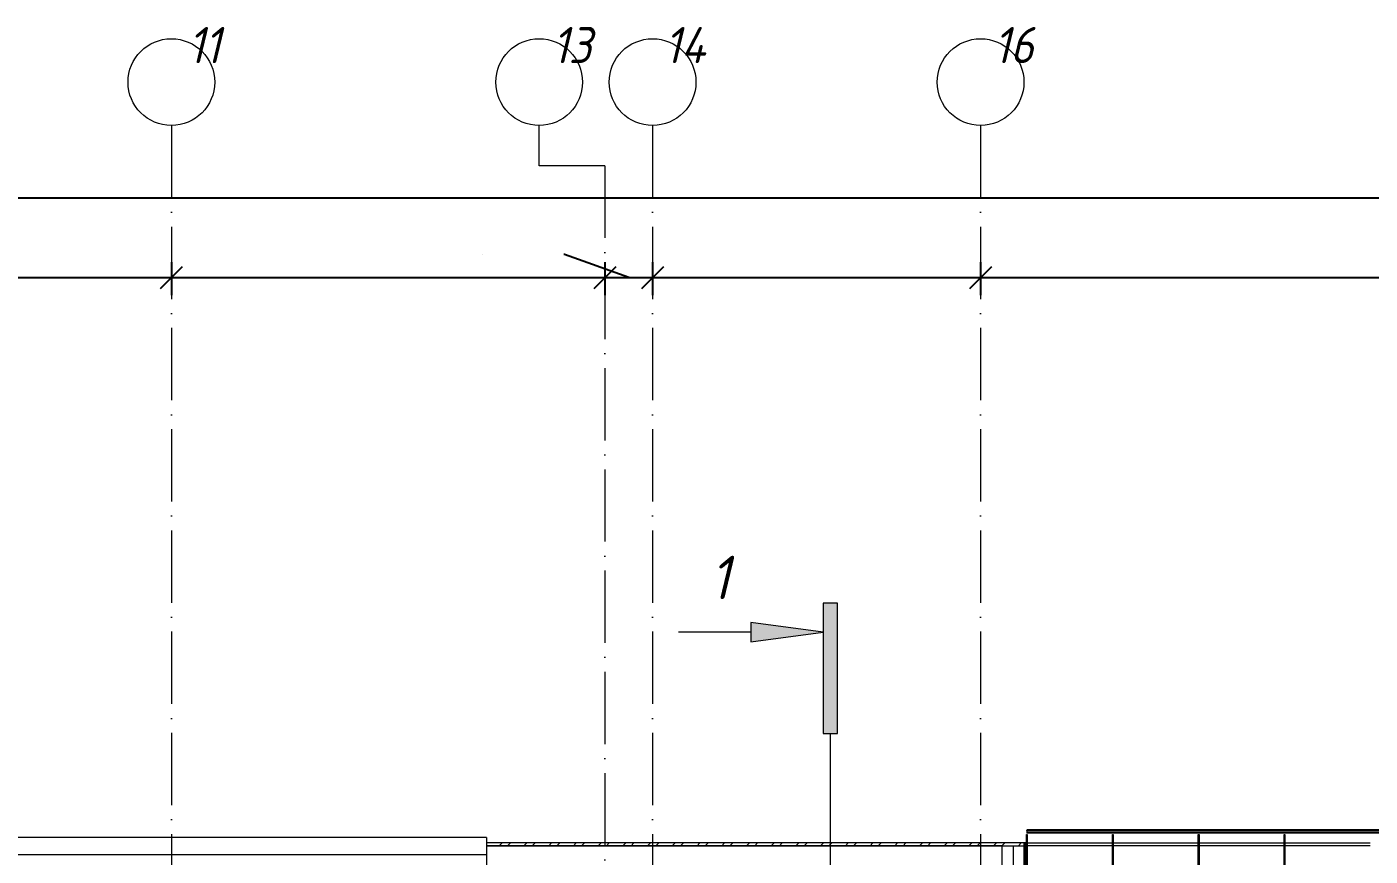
# Model space of a CAD drawing. Header units: millimetres. Extents: x -401725 to 250493, y 305116 to 802890.
# Drawn here: x 1291 to 10587, y 407744 to 413480 of the extents above; entities that cross this region are included whole.
import ezdxf

# ---------------------------------------------------------------- set-up
doc = ezdxf.new("R2010")
doc.units = ezdxf.units.MM
doc.linetypes.add('50_200_ШТРИХ_1Т_ш5_п1_п1_', pattern=[700, 500, -100, 0, -100])
for name, color, linetype, lineweight in [('A-____-____-DIMS', 7, 'Continuous', 9), ('A-GENM-____-MCUT', 7, 'Continuous', 25), ('A-GENM-____-OTLN', 7, 'Continuous', 9), ('A-GLAZ-____-OTLN', 7, 'Continuous', 9), ('A-WALL-____-MCUT', 7, 'Continuous', 13), ('A-WALL-____-MCUT-1', 7, 'Continuous', 9), ('A-WALL-____-OTLN', 7, 'Continuous', 9), ('A-WALL-____-PATT-1', 7, 'Continuous', 9), ('A-WALL-FNSH-MCUT-1', 7, 'Continuous', 9), ('G-____-____-SYMB', 7, 'Continuous', 9), ('S-GRID-____-IDEN', 7, 'Continuous', 9), ('S-GRID-____-OTLN', 7, 'Continuous', 9), ('S-GRID-____-OTLN-1', 7, '50_200_ШТРИХ_1Т_ш5_п1_п1_', 9)]:
    doc.layers.add(name, color=color, linetype=linetype, lineweight=lineweight)
doc.layers.add('G-____-____-SYMB-1', color=9, linetype='Continuous', lineweight=9, true_color=0x808080)
doc.styles.add('ISOCPEUR_I', font='isocpeui.ttf', dxfattribs={"width": 0.9, "height": 2.5})
doc.styles.add('ISOCPEUR_I_10', font='isocpeui.ttf', dxfattribs={"width": 0.9, "height": 180})
doc.styles.add('ISOCPEUR_I_9', font='isocpeui.ttf', dxfattribs={"width": 0.9, "height": 250})
doc.dimstyles.new('ISO-2_5_0_9К_БОЛЬШОЙ_ОСИ', dxfattribs={"dimscale": 304.8, "dimtxt": 248.995294, "dimasz": 0.492126, "dimexe": 0.393701, "dimexo": 0, "dimgap": 0, "dimtad": 1, "dimdec": 0, "dimzin": 0, "dimdsep": 46, "dimtxsty": 'ISOCPEUR_I', "dimblk1": 'OBLIQUE', "dimblk2": 'OBLIQUE', "dimsah": 1, "dimcen": 0.09, "dimdle": 0.393701, "dimazin": 0, "dimtfac": 1, "dimtdec": 4, "dimtix": 1, "dimtmove": 0, "dimatfit": 3, "dimfxl": 1, "dimtvp": 1, "dimtolj": 1, "dimtzin": 0, "dimarcsym": 2})
doc.dimstyles.new('ISO-2_5_0_9К_БОЛЬШОЙ_ОСИ_1', dxfattribs={"dimscale": 304.8, "dimtxt": 248.995294, "dimasz": 0.492126, "dimexe": 0.393701, "dimexo": 0, "dimgap": 0, "dimtad": 1, "dimdec": 0, "dimzin": 0, "dimdsep": 46, "dimtxsty": 'ISOCPEUR_I', "dimblk1": 'OBLIQUE', "dimblk2": 'OBLIQUE', "dimsah": 1, "dimcen": 0.09, "dimdle": 0.393701, "dimazin": 0, "dimtfac": 1, "dimtdec": 4, "dimtix": 1, "dimtmove": 1, "dimatfit": 3, "dimfxl": 1, "dimtvp": 1, "dimtolj": 1, "dimtzin": 0, "dimarcsym": 2})
doc.dimstyles.new('ISO-2_5_0_9К_БОЛЬШОЙ_ОСИ_2', dxfattribs={"dimscale": 304.8, "dimtxt": 248.995294, "dimasz": 0.492126, "dimexe": 0.393701, "dimexo": 0, "dimgap": 0, "dimtad": 1, "dimdec": 0, "dimzin": 0, "dimdsep": 46, "dimtxsty": 'ISOCPEUR_I_9', "dimblk1": 'OBLIQUE', "dimblk2": 'OBLIQUE', "dimsah": 1, "dimcen": 0.09, "dimdle": 0.393701, "dimazin": 0, "dimtfac": 1, "dimtdec": 4, "dimtix": 1, "dimtmove": 2, "dimatfit": 3, "dimfxl": 1, "dimtvp": 1, "dimtolj": 1, "dimtzin": 0, "dimarcsym": 2})

# ---------------------------------------------------------------- blocks, each defined once
blk = doc.blocks.new('141_Фартук_СКБ - 141_Фартук_СКБ_вентфасад-30031396-АР1_План отверстий 2 этажа в осях 1-64_Ю-ЯЯ')
at = {"layer": 'A-GENM-____-MCUT'}
for p, q in [((26160, -29), (0, -29)), ((0, -30), (26160, -30)), ((26160, -30), (26160, -29))]:
    blk.add_line(p, q, dxfattribs=at)
at = {"layer": 'A-GENM-____-OTLN'}
for p, q in [((0, -11.2), (26160, -11.2)), ((0, -11.5), (26160, -11.5)), ((26160, -11.5), (26160, -11.2)), ((26160, -29), (26160, -11.5))]:
    blk.add_line(p, q, dxfattribs=at)
blk = doc.blocks.new('Элемент крепления - Пластина-30015157-АР1_План отверстий 2 этажа в осях 1-64_Ю-ЯЯ')
at = {"layer": 'A-GENM-____-OTLN'}
for p, q in [((25651.1, 85294), (25651.1, 85988)), ((25651.1, 85988), (25656.1, 85988)), ((25656.1, 85988), (25656.1, 85294)), ((25656.1, 85294), (25651.1, 85294))]:
    blk.add_line(p, q, dxfattribs=at)
blk = doc.blocks.new('Отлив_СКБ - Отлив витража_120_НВФ-31886523-АР1_План отверстий 2 этажа в осях 1-64_Ю-ЯЯ')
at = {"layer": 'A-GLAZ-____-OTLN'}
for p, q in [((9500, 120), (0, 120)), ((9500, 120), (9500, 83)), ((0, 2), (9500, 2)), ((9500, 0), (0, 0))]:
    blk.add_line(p, q, dxfattribs=at)
blk = doc.blocks.new('Ось сетки - Круг_Ø6_00__ISO-2_5_0_9K_-25732049-АР1_План отверстий 2 этажа в осях 1-64_Ю-ЯЯ')
at = {"layer": 'S-GRID-____-IDEN'}
blk.add_circle((0, 0), 3, dxfattribs=at)
blk = doc.blocks.new('Разрез - Заголовок разреза-10218885-АР1_План отверстий 2 этажа в осях 1-64_Ю-ЯЯ')
at = {"layer": 'G-____-____-SYMB'}
for points in [[(0, 0.5), (0, -0.5), (-9, -0.5), (-9, 0.5)], [(-6.342, -5.5), (-7.658, -5.5), (-7, -0.5)]]:
    blk.add_hatch(color=256, dxfattribs=at).paths.add_polyline_path(points, flags=0)
for p, q in [((0, 0.5), (-9, 0.5)), ((-9, 0.5), (-9, -0.5)), ((0, -0.5), (0, 0.5)), ((-9, -0.5), (0, -0.5)), ((-7, -0.5), (-7.658, -5.5)), ((-6.342, -5.5), (-7, -0.5)), ((-7.658, -5.5), (-6.342, -5.5)), ((-7, -5.5), (-7, -10.5))]:
    blk.add_line(p, q, dxfattribs=at)
blk = doc.blocks.new('_Oblique')
at = {"color": 0, "linetype": 'ByBlock', "lineweight": -2}
blk.add_line((-0.5, -0.5), (0.5, 0.5), dxfattribs=at)
blk = doc.blocks.new('*D8858')
at = {"layer": 'A-____-____-DIMS', "color": 0, "lineweight": -2, "transparency": 16777216}
for p, q in [((-2409.1, 411851.2), (-2409.1, 411625.1)), ((2290.9, 411851.2), (2290.9, 411625.1)), ((-2529.1, 411745.1), (2410.9, 411745.1))]:
    blk.add_line(p, q, dxfattribs=at)
at = {"layer": 'Defpoints', "color": 0, "transparency": 16777216}
for p in [(-2409.1, 411851.2), (2290.9, 411851.2), (2290.9, 411745.1)]:
    blk.add_point(p, dxfattribs=at)
at = {"layer": 'A-____-____-DIMS', "color": 0, "lineweight": -2, "transparency": 16777216, "xscale": 150, "yscale": 150, "zscale": 150, "rotation": 180}
blk.add_blockref('_Oblique', (-2409.1, 411745.1), dxfattribs=at)
at = {"layer": 'A-____-____-DIMS', "color": 0, "lineweight": -2, "transparency": 16777216, "xscale": 150, "yscale": 150, "zscale": 150}
blk.add_blockref('_Oblique', (2290.9, 411745.1), dxfattribs=at)
at = {"layer": 'A-____-____-DIMS', "color": 0, "transparency": 16777216, "insert": (-59.1, 411746.4), "char_height": 2.5, "width": 781.462, "attachment_point": 5, "style": 'ISOCPEUR_I'}
blk.add_mtext('\\A1;4700', dxfattribs=at)
blk = doc.blocks.new('*D8859')
at = {"layer": 'A-____-____-DIMS', "color": 0, "lineweight": -2, "transparency": 16777216}
for p, q in [((2290.9, 411851.2), (2290.9, 411625.1)), ((5290.9, 411851.2), (5290.9, 411625.1)), ((2170.9, 411745.1), (5410.9, 411745.1))]:
    blk.add_line(p, q, dxfattribs=at)
at = {"layer": 'Defpoints', "color": 0, "transparency": 16777216}
for p in [(2290.9, 411851.2), (5290.9, 411851.2), (5290.9, 411745.1)]:
    blk.add_point(p, dxfattribs=at)
at = {"layer": 'A-____-____-DIMS', "color": 0, "lineweight": -2, "transparency": 16777216, "xscale": 150, "yscale": 150, "zscale": 150, "rotation": 180}
blk.add_blockref('_Oblique', (2290.9, 411745.1), dxfattribs=at)
at = {"layer": 'A-____-____-DIMS', "color": 0, "lineweight": -2, "transparency": 16777216, "xscale": 150, "yscale": 150, "zscale": 150}
blk.add_blockref('_Oblique', (5290.9, 411745.1), dxfattribs=at)
at = {"layer": 'A-____-____-DIMS', "color": 0, "transparency": 16777216, "insert": (3790.9, 411746.4), "char_height": 2.5, "width": 758.478, "attachment_point": 5, "style": 'ISOCPEUR_I'}
blk.add_mtext('\\A1;3000', dxfattribs=at)
blk = doc.blocks.new('*D8860')
at = {"layer": 'A-____-____-DIMS', "color": 0, "lineweight": -2, "transparency": 16777216}
for p, q in [((5011.5, 411905.1), (5006.8, 411905.1)), ((5455.9, 411745.1), (5011.5, 411905.1)), ((5290.9, 411851.2), (5290.9, 411625.1)), ((5620.9, 411851.2), (5620.9, 411625.1)), ((5170.9, 411745.1), (5740.9, 411745.1))]:
    blk.add_line(p, q, dxfattribs=at)
at = {"layer": 'Defpoints', "color": 0, "transparency": 16777216}
for p in [(5290.9, 411851.2), (5620.9, 411851.2), (5620.9, 411745.1)]:
    blk.add_point(p, dxfattribs=at)
at = {"layer": 'A-____-____-DIMS', "color": 0, "lineweight": -2, "transparency": 16777216, "xscale": 150, "yscale": 150, "zscale": 150, "rotation": 180}
blk.add_blockref('_Oblique', (5290.9, 411745.1), dxfattribs=at)
at = {"layer": 'A-____-____-DIMS', "color": 0, "lineweight": -2, "transparency": 16777216, "xscale": 150, "yscale": 150, "zscale": 150}
blk.add_blockref('_Oblique', (5620.9, 411745.1), dxfattribs=at)
at = {"layer": 'A-____-____-DIMS', "color": 0, "transparency": 16777216, "insert": (4442.7, 411908.4), "char_height": 2.5, "width": 568.858, "attachment_point": 1, "line_spacing_factor": 1.149209, "style": 'ISOCPEUR_I'}
blk.add_mtext('\\A1;330', dxfattribs=at)
blk = doc.blocks.new('*D8861')
at = {"layer": 'A-____-____-DIMS', "color": 0, "lineweight": -2, "transparency": 16777216}
for p, q in [((5620.9, 411851.2), (5620.9, 411625.1)), ((7890.9, 411851.2), (7890.9, 411625.1)), ((5500.9, 411745.1), (8010.9, 411745.1))]:
    blk.add_line(p, q, dxfattribs=at)
at = {"layer": 'Defpoints', "color": 0, "transparency": 16777216}
for p in [(5620.9, 411851.2), (7890.9, 411851.2), (7890.9, 411745.1)]:
    blk.add_point(p, dxfattribs=at)
at = {"layer": 'A-____-____-DIMS', "color": 0, "lineweight": -2, "transparency": 16777216, "xscale": 150, "yscale": 150, "zscale": 150, "rotation": 180}
blk.add_blockref('_Oblique', (5620.9, 411745.1), dxfattribs=at)
at = {"layer": 'A-____-____-DIMS', "color": 0, "lineweight": -2, "transparency": 16777216, "xscale": 150, "yscale": 150, "zscale": 150}
blk.add_blockref('_Oblique', (7890.9, 411745.1), dxfattribs=at)
at = {"layer": 'A-____-____-DIMS', "color": 0, "transparency": 16777216, "insert": (6755.9, 411746.4), "char_height": 2.5, "width": 758.478, "attachment_point": 5, "style": 'ISOCPEUR_I'}
blk.add_mtext('\\A1;2270', dxfattribs=at)
blk = doc.blocks.new('*D8862')
at = {"layer": 'A-____-____-DIMS', "color": 0, "lineweight": -2, "transparency": 16777216}
for p, q in [((7890.9, 411851.2), (7890.9, 411625.1)), ((11290.9, 411851.2), (11290.9, 411625.1)), ((7770.9, 411745.1), (11410.9, 411745.1))]:
    blk.add_line(p, q, dxfattribs=at)
at = {"layer": 'Defpoints', "color": 0, "transparency": 16777216}
for p in [(7890.9, 411851.2), (11290.9, 411851.2), (11290.9, 411745.1)]:
    blk.add_point(p, dxfattribs=at)
at = {"layer": 'A-____-____-DIMS', "color": 0, "lineweight": -2, "transparency": 16777216, "xscale": 150, "yscale": 150, "zscale": 150, "rotation": 180}
blk.add_blockref('_Oblique', (7890.9, 411745.1), dxfattribs=at)
at = {"layer": 'A-____-____-DIMS', "color": 0, "lineweight": -2, "transparency": 16777216, "xscale": 150, "yscale": 150, "zscale": 150}
blk.add_blockref('_Oblique', (11290.9, 411745.1), dxfattribs=at)
at = {"layer": 'A-____-____-DIMS', "color": 0, "transparency": 16777216, "insert": (9590.9, 411746.4), "char_height": 2.5, "width": 781.462, "attachment_point": 5, "style": 'ISOCPEUR_I'}
blk.add_mtext('\\A1;3400', dxfattribs=at)
blk = doc.blocks.new('*D8979')
at = {"layer": 'A-____-____-DIMS', "color": 0, "lineweight": -2, "transparency": 16777216}
for p, q in [((-18009.1, 412403.4), (-18009.1, 412177.4)), ((85490.9, 412403.4), (85490.9, 412177.4)), ((-18129.1, 412297.4), (33224.3, 412297.4)), ((85610.9, 412297.4), (34103.3, 412297.4))]:
    blk.add_line(p, q, dxfattribs=at)
at = {"layer": 'Defpoints', "color": 0, "transparency": 16777216}
for p in [(-18009.1, 412403.4), (85490.9, 412403.4), (85490.9, 412297.4)]:
    blk.add_point(p, dxfattribs=at)
at = {"layer": 'A-____-____-DIMS', "color": 0, "lineweight": -2, "transparency": 16777216, "xscale": 150, "yscale": 150, "zscale": 150, "rotation": 180}
blk.add_blockref('_Oblique', (-18009.1, 412297.4), dxfattribs=at)
at = {"layer": 'A-____-____-DIMS', "color": 0, "lineweight": -2, "transparency": 16777216, "xscale": 150, "yscale": 150, "zscale": 150}
blk.add_blockref('_Oblique', (85490.9, 412297.4), dxfattribs=at)
at = {"layer": 'A-____-____-DIMS', "color": 0, "transparency": 16777216, "insert": (33123.6, 412624), "char_height": 250, "width": 1080.257, "attachment_point": 1, "line_spacing_factor": 1.149209, "style": 'ISOCPEUR_I_9'}
blk.add_mtext('\\A1;103500', dxfattribs=at)

msp = doc.modelspace()

# ---------------------------------------------------------------- hatches: boundary and pattern name
at = {"layer": 'A-WALL-____-PATT-1'}
h = msp.add_hatch(dxfattribs=at)
h.set_pattern_fill('FP_3', color=256, style=0, pattern_type=2)
h.set_pattern_definition([(45, (-15659.08, 321904.7), (-85.53659, 85.53659), []), (45, (-15602.06, 321904.7), (-85.53659, 85.53659), [])])
h.paths.add_polyline_path([(8208.4187, 407815.7392), (8208.4187, 407835.7392), (4470.9187, 407835.7392), (4470.9187, 407815.7392), (8186.9966, 407815.7392)], flags=0)
h.paths.add_polyline_path([(-5029.0813, 407815.7392), (-5029.0813, 407835.7392), (-18339.0813, 407835.7392), (-18339.0813, 407815.7392), (-5069.2584, 407815.7392)], flags=0)

# ---------------------------------------------------------------- linework, layer by layer
at = {"layer": 'A-WALL-____-MCUT'}
for p, q in [((8040.9187, 407815.7392), (4470.9187, 407815.7392)), ((4470.9187, 407815.7392), (4470.9187, 407591.7392)), ((8040.9187, 407585.7392), (8040.9187, 407815.7392))]:
    msp.add_line(p, q, dxfattribs=at)
at = {"layer": 'A-WALL-____-MCUT-1'}
for p, q in [((8196.9187, 398222.7392), (8196.9187, 407834.7392)), ((8202.9187, 398222.7392), (8202.9187, 407834.7392))]:
    msp.add_line(p, q, dxfattribs=at)
at = {"layer": 'A-WALL-____-OTLN'}
for p, q in [((8115.9187, 407815.7392), (8115.9187, 407585.7392)), ((8213.4187, 407835.7392), (8802.9642, 407835.7392)), ((8802.9642, 407815.7392), (8213.4187, 407815.7392)), ((8807.9642, 407835.7392), (9397.5096, 407835.7392)), ((9397.5096, 407815.7392), (8807.9642, 407815.7392)), ((9402.5096, 407835.7392), (9992.0551, 407835.7392)), ((9992.0551, 407815.7392), (9402.5096, 407815.7392)), ((9997.0551, 407835.7392), (10586.6005, 407835.7392)), ((10586.6005, 407815.7392), (9997.0551, 407815.7392))]:
    msp.add_line(p, q, dxfattribs=at)
at = {"layer": 'A-WALL-FNSH-MCUT-1'}
for p, q in [((8208.4187, 407835.7392), (4470.9187, 407835.7392)), ((4470.9187, 407835.7392), (4470.9187, 407815.7392)), ((4470.9187, 407815.7392), (8208.4187, 407815.7392)), ((8190.9187, 407834.7392), (8190.9187, 398222.7392)), ((8208.4187, 407834.7392), (8190.9187, 407834.7392))]:
    msp.add_line(p, q, dxfattribs=at)
at = {"layer": 'G-____-____-SYMB-1'}
msp.add_line((6850.9187, 408593.2486), (6850.9187, 376826.2225), dxfattribs=at)
at = {"layer": 'S-GRID-____-OTLN'}
for p, q in [((4836.0896, 412519.6146), (4836.0896, 412797.5486)), ((5290.9187, 412519.6146), (4836.0896, 412519.6146))]:
    msp.add_line(p, q, dxfattribs=at)
at = {"layer": 'S-GRID-____-OTLN-1'}
for p, q in [((2290.9187, 412797.5486), (2290.9187, 374796.285)), ((5620.9187, 412797.5486), (5620.9187, 399152.0275)), ((7890.9187, 412797.5486), (7890.9187, 388580.1809)), ((5290.9187, 412519.6146), (5290.9187, 374796.285))]:
    msp.add_line(p, q, dxfattribs=at)

# ---------------------------------------------------------------- block references
at = {"layer": 'A-GENM-____-OTLN', "rotation": 180}
msp.add_blockref('141_Фартук_СКБ - 141_Фартук_СКБ_вентфасад-30031396-АР1_План отверстий 2 этажа в осях 1-64_Ю-ЯЯ', (34370.9187, 407892.7392), dxfattribs=at)
at = {"layer": 'A-GENM-____-OTLN'}
for p in [(-17442.7177, 321904.6972), (-16848.1722, 321904.6972), (-16253.6268, 321904.6972), (-15659.0813, 321904.6972)]:
    msp.add_blockref('Элемент крепления - Пластина-30015157-АР1_План отверстий 2 этажа в осях 1-64_Ю-ЯЯ', p, dxfattribs=at)
at = {"layer": 'A-GLAZ-____-OTLN'}
msp.add_blockref('Отлив_СКБ - Отлив витража_120_НВФ-31886523-АР1_План отверстий 2 этажа в осях 1-64_Ю-ЯЯ', (-5029.0813, 407752.7392), dxfattribs=at)
at = {"layer": 'G-____-____-SYMB', "xscale": 99.99999999999993, "yscale": 99.99999999999993, "zscale": 99.99999999999993, "rotation": 269.9999999999996}
msp.add_blockref('Разрез - Заголовок разреза-10218885-АР1_План отверстий 2 этажа в осях 1-64_Ю-ЯЯ', (6850.9187, 408593.2486), dxfattribs=at)
at = {"layer": 'S-GRID-____-IDEN', "xscale": 99.99999999999993, "yscale": 99.99999999999993, "zscale": 99.99999999999993, "rotation": 180}
for p in [(2290.9187, 413097.5486), (4836.0896, 413097.5486), (5620.9187, 413097.5486), (7890.9187, 413097.5486)]:
    msp.add_blockref('Ось сетки - Круг_Ø6_00__ISO-2_5_0_9K_-25732049-АР1_План отверстий 2 этажа в осях 1-64_Ю-ЯЯ', p, dxfattribs=at)

# ---------------------------------------------------------------- texts
at = {"layer": 'G-____-____-SYMB', "insert": (6019.7894, 409821.8381), "char_height": 300, "width": 184.388125, "attachment_point": 1, "style": 'ISOCPEUR_I_10'}
msp.add_mtext('\\fISOCPEUR|b0|i1|c204|p34|;1', dxfattribs=at)
at = {"layer": 'S-GRID-____-IDEN', "char_height": 250, "attachment_point": 1, "style": 'ISOCPEUR_I_9'}
for s, insert, width in [('11', (2405.9122, 413478.7359), 288.6075), ('13', (4927.2331, 413478.7359), 346.329), ('14', (5703.0622, 413478.7359), 367.974562), ('16', (7982.0622, 413478.7359), 346.329)]:
    msp.add_mtext(s, dxfattribs=dict(at, insert=insert, width=width))

# ---------------------------------------------------------------- dimensions: what is measured, and where the dimension line sits
at = {"layer": 'A-____-____-DIMS'}
for base, p1, p2, dimstyle, override, picture, middle in [((85490.9187, 412297.3658), (-18009.0813, 412403.4318), (85490.9187, 412403.4318), 'ISO-2_5_0_9К_БОЛЬШОЙ_ОСИ_2', {"dimpost": '<>', "dimfxl": 103500}, '*D8979', (33663.769, 412457.313)), ((5620.9187, 411745.1465), (5290.9187, 411851.2125), (5620.9187, 411851.2125), 'ISO-2_5_0_9К_БОЛЬШОЙ_ОСИ_1', {"dimpost": '<>', "dimfxl": 330}, '*D8860', (5011.5324, 411905.0938))]:
    dim = msp.add_linear_dim(base=base, p1=p1, p2=p2, dimstyle=dimstyle, override=override, dxfattribs=at)
    dim.commit()
    dim.dimension.update_dxf_attribs({"geometry": picture, "text_midpoint": middle, "dimtype": 160})
for base, p1, p2, override, picture, middle in [((2290.9187, 411745.1465), (-2409.0813, 411851.2125), (2290.9187, 411851.2125), {"dimpost": '<>', "dimfxl": 4700}, '*D8858', (-59.0813, 411746.4126)), ((5290.9187, 411745.1465), (2290.9187, 411851.2125), (5290.9187, 411851.2125), {"dimpost": '<>', "dimfxl": 3000}, '*D8859', (3790.9187, 411746.3965)), ((7890.9187, 411745.1465), (5620.9187, 411851.2125), (7890.9187, 411851.2125), {"dimpost": '<>', "dimfxl": 2270}, '*D8861', (6755.9187, 411746.4126)), ((11290.9187, 411745.1465), (7890.9187, 411851.2125), (11290.9187, 411851.2125), {"dimpost": '<>', "dimfxl": 3400}, '*D8862', (9590.9187, 411746.3965))]:
    dim = msp.add_linear_dim(base=base, p1=p1, p2=p2, dimstyle='ISO-2_5_0_9К_БОЛЬШОЙ_ОСИ', override=override, dxfattribs=at)
    dim.commit()
    dim.dimension.update_dxf_attribs({"geometry": picture, "text_midpoint": middle})

doc.saveas('drawing.dxf')
